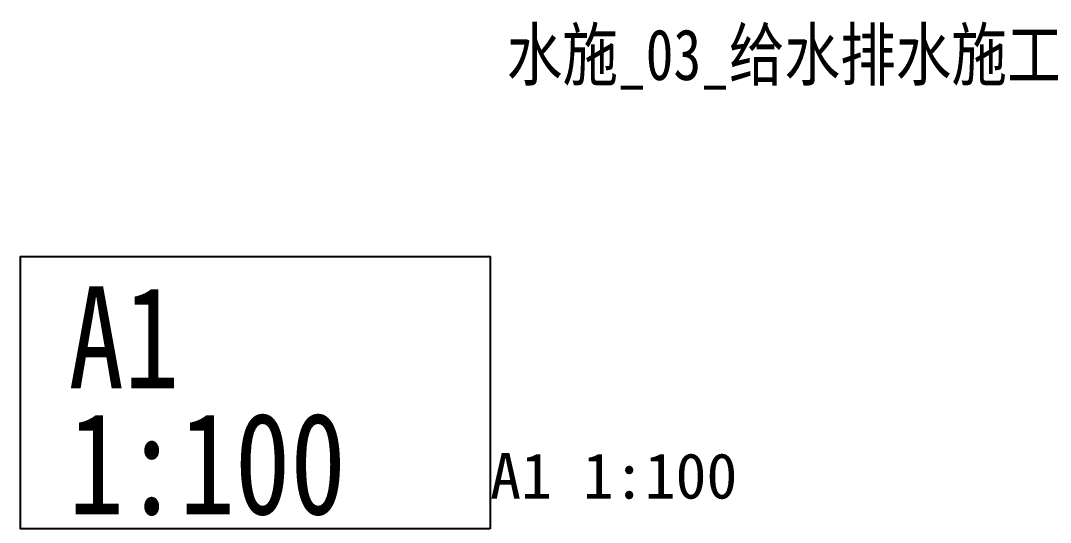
# Model space of a CAD drawing. Extents: x 27938 to 1507990, y 110129 to 923079.
# Drawn here: x 389997 to 457993, y 470080 to 503237 of the extents above; entities that cross this region are included whole.
import ezdxf

# ---------------------------------------------------------------- set-up
doc = ezdxf.new("R2010")
doc.units = 0
doc.header["$LTSCALE"] = 1000
doc.header["$MEASUREMENT"] = 0
doc.layers.add('yichutu', color=7, linetype='Continuous', true_color=0xffffff, plot=False)
doc.layers.add('图框', color=140, linetype='Continuous')
doc.layers.add('导图字', color=7, linetype='Continuous')
doc.styles.add('_TCH_LABEL', font='simhei.ttf')
doc.styles.add('黑体', font='simhei.ttf')

# ---------------------------------------------------------------- blocks, each defined once
blk = doc.blocks.new('yct-841-594-84100-59399.9999999999-100-1000.0')
at = {"layer": 'yichutu', "color": 7, "true_color": 0xffffff, "style": '_TCH_LABEL'}
blk.add_text('A1 1:100', height=3000, dxfattribs=at).set_placement((0, 61400))

msp = doc.modelspace()

# ---------------------------------------------------------------- linework, layer by layer
at = {"layer": '图框', "color": 2}
msp.add_lwpolyline([(420997.4, 469657), (389997.4, 469657), (389997.4, 487657), (420997.4, 487657)], close=True, dxfattribs=at)

# ---------------------------------------------------------------- block references
at = {"layer": 'yichutu'}
msp.add_blockref('yct-841-594-84100-59399.9999999999-100-1000.0', (420997.4, 410257), dxfattribs=at)

# ---------------------------------------------------------------- texts
at = {"layer": '图框', "color": 2, "style": '黑体', "width": 0.8}
for s, p in [('A1', (393160.6, 478939.7)), ('1:100', (393160.6, 470613.6))]:
    msp.add_text(s, height=6729.45, dxfattribs=at).set_placement(p)
at = {"layer": '导图字', "color": 1, "style": '黑体', "width": 0.8}
msp.add_text('水施_03_给水排水施工图设计说明（二）_A1', height=3364.726, dxfattribs=at).set_placement((422098.4, 499308.6))

doc.saveas('drawing.dxf')
